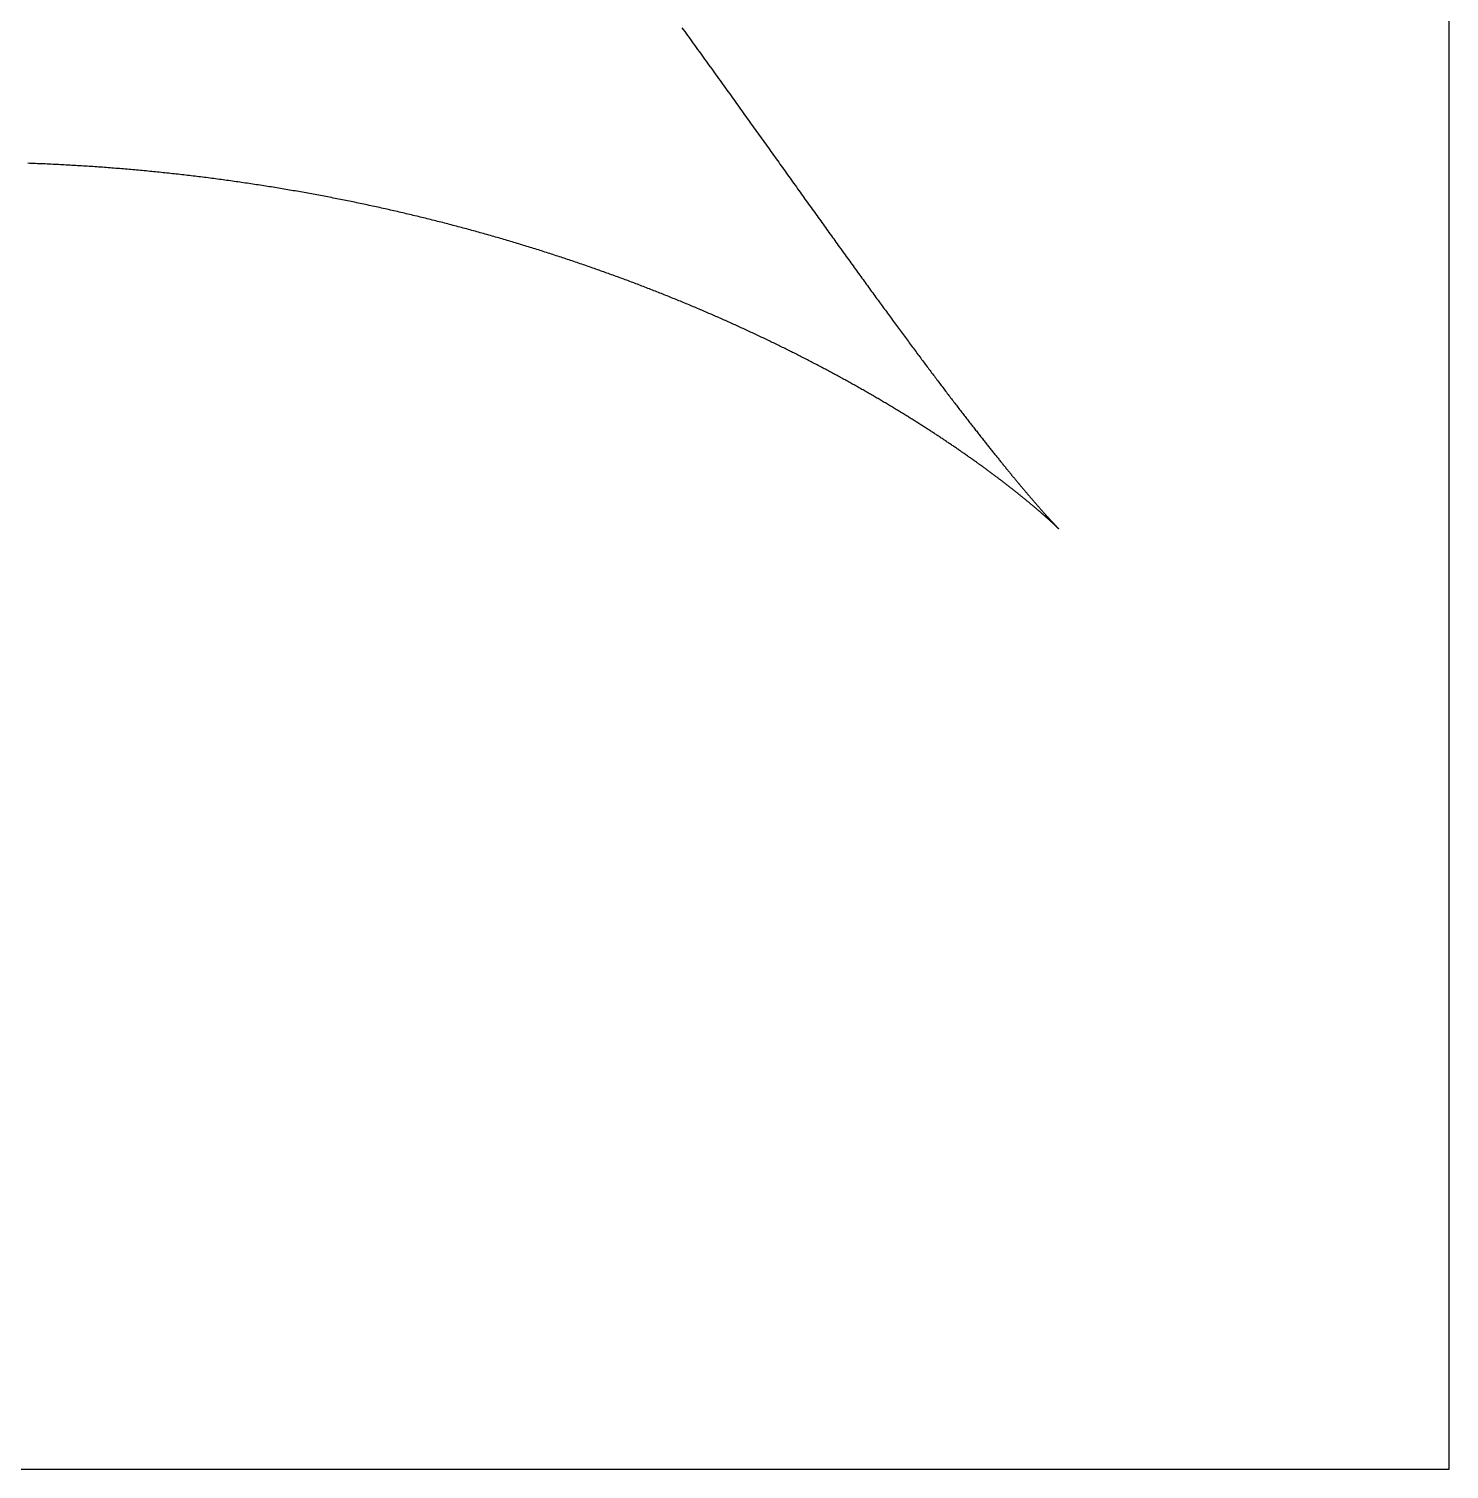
# Model space of a CAD drawing. Header units: metres. Extents: x 0 to 80, y 0 to 80.
# Drawn here: x 67.29 to 80, y 0 to 12.89 of the extents above; entities that cross this region are included whole.
import ezdxf

# ---------------------------------------------------------------- set-up
doc = ezdxf.new("R2010")
doc.units = ezdxf.units.M

msp = doc.modelspace()

# ---------------------------------------------------------------- linework, layer by layer
for p, q in [((80, 0), (80, 80)), ((0, 0), (80, 0))]:
    msp.add_line(p, q)
at = {"layer": 'ENGRAVE'}
msp.add_lwpolyline([(73.134384, 12.896347), (73.147314, 12.878581), (73.160224, 12.860833), (73.173115, 12.843103), (73.185986, 12.825392), (73.198837, 12.8077), (73.211668, 12.790027), (73.224479, 12.772373), (73.23727, 12.754739), (73.250041, 12.737124), (73.262792, 12.71953), (73.275523, 12.701955), (73.288234, 12.684401), (73.300925, 12.666868), (73.313595, 12.649355), (73.326246, 12.631863), (73.338876, 12.614393), (73.351485, 12.596944), (73.364074, 12.579516), (73.376643, 12.562111), (73.389192, 12.544727), (73.40172, 12.527366), (73.414227, 12.510027), (73.426714, 12.492711), (73.43918, 12.475418), (73.451626, 12.458148), (73.464051, 12.440901), (73.476455, 12.423678), (73.488839, 12.406478), (73.501201, 12.389302), (73.513543, 12.372151), (73.525864, 12.355023), (73.538165, 12.33792), (73.550444, 12.320842), (73.562702, 12.303788), (73.574939, 12.28676), (73.587155, 12.269756), (73.599351, 12.252778), (73.611525, 12.235826), (73.623678, 12.218899), (73.635809, 12.201999), (73.64792, 12.185124), (73.660009, 12.168276), (73.672077, 12.151454), (73.684123, 12.134659), (73.696148, 12.117891), (73.708152, 12.10115), (73.720134, 12.084436), (73.732095, 12.067749), (73.744035, 12.05109), (73.755952, 12.034459), (73.767848, 12.017856), (73.779723, 12.00128), (73.791576, 11.984733), (73.803407, 11.968215), (73.815216, 11.951725), (73.827004, 11.935263), (73.83877, 11.918831), (73.850514, 11.902427), (73.862236, 11.886053), (73.873936, 11.869708), (73.885614, 11.853393), (73.89727, 11.837108), (73.908904, 11.820852), (73.920517, 11.804626), (73.932107, 11.788431), (73.943674, 11.772266), (73.95522, 11.756131), (73.966744, 11.740027), (73.978245, 11.723954), (73.989724, 11.707911), (74.001181, 11.6919), (74.012615, 11.67592), (74.024027, 11.659971), (74.035417, 11.644054), (74.046784, 11.628169), (74.058128, 11.612315), (74.069451, 11.596494), (74.08075, 11.580704), (74.092027, 11.564947), (74.103282, 11.549222), (74.114513, 11.53353), (74.125722, 11.51787), (74.136909, 11.502243), (74.148072, 11.486649), (74.159213, 11.471088), (74.170331, 11.45556), (74.181426, 11.440066), (74.192498, 11.424605), (74.203547, 11.409177), (74.214574, 11.393783), (74.225577, 11.378423), (74.236557, 11.363098), (74.247515, 11.347806), (74.258449, 11.332548), (74.26936, 11.317325), (74.280248, 11.302136), (74.291112, 11.286982), (74.301954, 11.271862), (74.312772, 11.256777), (74.323567, 11.241728), (74.334338, 11.226713), (74.345087, 11.211733), (74.355811, 11.196789), (74.366513, 11.18188), (74.377191, 11.167007), (74.387845, 11.152169), (74.398476, 11.137367), (74.409084, 11.122601), (74.419667, 11.107871), (74.430228, 11.093176), (74.440764, 11.078518), (74.451277, 11.063897), (74.461766, 11.049311), (74.472231, 11.034762), (74.482673, 11.02025), (74.493091, 11.005774), (74.503485, 10.991336), (74.513855, 10.976934), (74.524201, 10.962569), (74.534523, 10.948241), (74.544822, 10.93395), (74.555096, 10.919697), (74.565346, 10.90548), (74.575572, 10.891302), (74.585775, 10.877161), (74.595953, 10.863057), (74.606106, 10.848992), (74.616236, 10.834964), (74.626341, 10.820974), (74.636423, 10.807022), (74.64648, 10.793108), (74.656512, 10.779232), (74.66652, 10.765395), (74.676504, 10.751596), (74.686464, 10.737835), (74.696399, 10.724113), (74.706309, 10.71043), (74.716196, 10.696785), (74.726057, 10.683179), (74.735894, 10.669611), (74.745707, 10.656083), (74.755495, 10.642593), (74.765258, 10.629143), (74.774996, 10.615732), (74.78471, 10.60236), (74.794399, 10.589027), (74.804064, 10.575734), (74.813703, 10.56248), (74.823318, 10.549265), (74.832908, 10.53609), (74.842473, 10.522955), (74.852013, 10.50986), (74.861528, 10.496804), (74.871018, 10.483788), (74.880484, 10.470812), (74.889924, 10.457876), (74.899339, 10.444979), (74.908729, 10.432123), (74.918094, 10.419307), (74.927434, 10.406532), (74.936749, 10.393796), (74.946038, 10.381101), (74.955302, 10.368447), (74.964541, 10.355832), (74.973755, 10.343259), (74.982944, 10.330725), (74.992107, 10.318233), (75.001244, 10.305781), (75.010357, 10.293369), (75.019444, 10.280999), (75.028505, 10.268669), (75.037541, 10.25638), (75.046552, 10.244133), (75.055537, 10.231926), (75.064496, 10.21976), (75.07343, 10.207635), (75.082338, 10.195551), (75.091221, 10.183508), (75.100078, 10.171507), (75.108909, 10.159547), (75.117715, 10.147628), (75.126494, 10.13575), (75.135248, 10.123914), (75.143977, 10.112119), (75.152679, 10.100366), (75.161356, 10.088654), (75.170006, 10.076983), (75.178631, 10.065354), (75.18723, 10.053767), (75.195803, 10.042221), (75.20435, 10.030717), (75.212871, 10.019255), (75.221366, 10.007834), (75.229834, 9.996456), (75.238277, 9.985119), (75.246694, 9.973823), (75.255084, 9.96257), (75.263449, 9.951359), (75.271787, 9.940189), (75.280099, 9.929061), (75.288384, 9.917976), (75.296644, 9.906932), (75.304877, 9.89593), (75.313084, 9.884971), (75.321264, 9.874053), (75.329418, 9.863178), (75.337546, 9.852345), (75.345647, 9.841553), (75.353722, 9.830804), (75.361771, 9.820098), (75.369793, 9.809433), (75.377788, 9.79881), (75.385757, 9.78823), (75.393699, 9.777692), (75.401615, 9.767197), (75.409504, 9.756743), (75.417367, 9.746332), (75.425203, 9.735963), (75.433012, 9.725637), (75.440794, 9.715353), (75.44855, 9.705111), (75.456279, 9.694912), (75.463981, 9.684755), (75.471657, 9.67464), (75.479305, 9.664568), (75.486927, 9.654539), (75.494522, 9.644551), (75.50209, 9.634606), (75.509631, 9.624704), (75.517145, 9.614844), (75.524632, 9.605026), (75.532092, 9.595251), (75.539526, 9.585519), (75.546932, 9.575829), (75.554311, 9.566181), (75.561663, 9.556576), (75.568988, 9.547013), (75.576286, 9.537493), (75.583556, 9.528015), (75.5908, 9.51858), (75.598016, 9.509187), (75.605205, 9.499837), (75.612367, 9.490529), (75.619502, 9.481264), (75.626609, 9.472041), (75.633689, 9.46286), (75.640742, 9.453722), (75.647767, 9.444627), (75.654766, 9.435574), (75.661736, 9.426563), (75.66868, 9.417595), (75.675595, 9.40867), (75.682484, 9.399787), (75.689345, 9.390946), (75.696178, 9.382147), (75.702984, 9.373391), (75.709763, 9.364678), (75.716514, 9.356007), (75.723237, 9.347378), (75.729933, 9.338792), (75.736601, 9.330248), (75.743241, 9.321746), (75.749854, 9.313286), (75.756439, 9.304869), (75.762997, 9.296495), (75.769527, 9.288162), (75.776029, 9.279872), (75.782503, 9.271624), (75.78895, 9.263419), (75.795368, 9.255255), (75.801759, 9.247134), (75.808122, 9.239055), (75.814458, 9.231018), (75.820765, 9.223023), (75.827045, 9.215071), (75.833296, 9.20716), (75.83952, 9.199292), (75.845716, 9.191466), (75.851884, 9.183681), (75.858023, 9.175939), (75.864135, 9.168239), (75.870219, 9.160581), (75.876275, 9.152965), (75.882302, 9.14539), (75.888302, 9.137858), (75.894274, 9.130368), (75.900217, 9.122919), (75.906132, 9.115512), (75.91202, 9.108147), (75.917879, 9.100824), (75.923709, 9.093543), (75.929512, 9.086303), (75.935286, 9.079105), (75.941033, 9.071949), (75.946751, 9.064834), (75.95244, 9.057761), (75.958102, 9.05073), (75.963735, 9.04374), (75.969339, 9.036792), (75.974916, 9.029885), (75.980464, 9.023019), (75.985984, 9.016195), (75.991475, 9.009413), (75.996938, 9.002672), (76.002372, 8.995972), (76.007778, 8.989313), (76.013156, 8.982696), (76.018505, 8.97612), (76.023826, 8.969585), (76.029118, 8.963091), (76.034381, 8.956639), (76.039616, 8.950227), (76.044823, 8.943857), (76.050001, 8.937527), (76.05515, 8.931239), (76.060271, 8.924991), (76.065363, 8.918785), (76.070427, 8.912619), (76.075461, 8.906494), (76.080468, 8.90041), (76.085445, 8.894366), (76.090394, 8.888363), (76.095314, 8.882401), (76.100206, 8.87648), (76.105068, 8.870599), (76.109902, 8.864758), (76.114707, 8.858958), (76.119484, 8.853199), (76.124231, 8.84748), (76.12895, 8.841801), (76.13364, 8.836163), (76.138301, 8.830565), (76.142933, 8.825007), (76.147537, 8.819489), (76.152111, 8.814011), (76.156657, 8.808574), (76.161174, 8.803177), (76.165661, 8.797819), (76.17012, 8.792502), (76.17455, 8.787224), (76.178951, 8.781986), (76.183323, 8.776788), (76.187666, 8.77163), (76.19198, 8.766511), (76.196265, 8.761433), (76.200521, 8.756393), (76.204748, 8.751394), (76.208946, 8.746434), (76.213114, 8.741513), (76.217254, 8.736632), (76.221365, 8.73179), (76.225446, 8.726987), (76.229498, 8.722224), (76.233522, 8.717499), (76.237516, 8.712814), (76.241481, 8.708168), (76.245417, 8.703562), (76.249323, 8.698994), (76.253201, 8.694465), (76.257049, 8.689975), (76.260868, 8.685523), (76.264658, 8.681111), (76.268418, 8.676737), (76.272149, 8.672402), (76.275851, 8.668106), (76.279524, 8.663848), (76.283168, 8.659628), (76.286782, 8.655447), (76.290367, 8.651305), (76.293922, 8.6472), (76.297448, 8.643134), (76.300945, 8.639107), (76.304413, 8.635117), (76.307851, 8.631166), (76.31126, 8.627252), (76.314639, 8.623377), (76.317989, 8.619539), (76.32131, 8.615739), (76.324601, 8.611977), (76.327863, 8.608253), (76.331095, 8.604567), (76.334298, 8.600918), (76.337472, 8.597306), (76.340616, 8.593733), (76.34373, 8.590196), (76.346816, 8.586697), (76.349871, 8.583236), (76.352897, 8.579811), (76.355894, 8.576424), (76.358861, 8.573074), (76.361798, 8.569761), (76.364707, 8.566485), (76.367585, 8.563246), (76.370434, 8.560044), (76.373253, 8.556878), (76.376043, 8.55375), (76.378803, 8.550658), (76.381534, 8.547603), (76.384235, 8.544584), (76.386907, 8.541602), (76.389548, 8.538656), (76.392161, 8.535747), (76.394743, 8.532874), (76.397296, 8.530037), (76.399819, 8.527236), (76.402313, 8.524471), (76.404777, 8.521743), (76.407212, 8.51905), (76.409616, 8.516394), (76.411991, 8.513773), (76.414337, 8.511188), (76.416652, 8.508639), (76.418938, 8.506125), (76.421194, 8.503647), (76.423421, 8.501204), (76.425618, 8.498797), (76.427785, 8.496425), (76.429922, 8.494089), (76.43203, 8.491788), (76.434107, 8.489521), (76.436156, 8.487291), (76.438174, 8.485095), (76.440162, 8.482934), (76.442121, 8.480807), (76.44405, 8.478716), (76.445949, 8.47666), (76.447819, 8.474638), (76.449659, 8.47265), (76.451468, 8.470698), (76.453248, 8.468779), (76.454999, 8.466896), (76.456719, 8.465046), (76.45841, 8.463231), (76.46007, 8.46145), (76.461701, 8.459703), (76.463302, 8.45799), (76.464874, 8.456311), (76.466415, 8.454666), (76.467927, 8.453054), (76.469408, 8.451477), (76.47086, 8.449933), (76.472282, 8.448423), (76.473674, 8.446946), (76.475036, 8.445503), (76.476369, 8.444093), (76.477671, 8.442717), (76.478944, 8.441373), (76.480186, 8.440063), (76.481399, 8.438786), (76.482582, 8.437542), (76.483735, 8.436331), (76.484858, 8.435153), (76.485951, 8.434008), (76.487015, 8.432895), (76.488048, 8.431815), (76.489051, 8.430768), (76.490025, 8.429753), (76.490969, 8.42877), (76.491882, 8.42782), (76.492766, 8.426902), (76.49362, 8.426017), (76.494444, 8.425163), (76.495238, 8.424342), (76.496002, 8.423552), (76.496736, 8.422795), (76.49744, 8.422069), (76.498114, 8.421375), (76.498758, 8.420713), (76.499372, 8.420082), (76.499957, 8.419483), (76.500511, 8.418915), (76.501035, 8.418378), (76.50153, 8.417873), (76.501994, 8.417399), (76.502429, 8.416957), (76.502833, 8.416545), (76.503208, 8.416164), (76.503553, 8.415814), (76.503867, 8.415495), (76.504152, 8.415207), (76.504407, 8.41495), (76.504632, 8.414723), (76.504826, 8.414526), (76.504991, 8.41436), (76.505126, 8.414224), (76.505231, 8.414119), (76.505306, 8.414044), (76.505351, 8.413999), (76.505366, 8.413984), (76.505351, 8.413999), (76.505306, 8.414044), (76.505231, 8.414118), (76.505126, 8.414223), (76.504991, 8.414357), (76.504826, 8.41452), (76.504632, 8.414714), (76.504407, 8.414936), (76.504152, 8.415188), (76.503867, 8.415469), (76.503553, 8.41578), (76.503208, 8.416119), (76.502833, 8.416487), (76.502429, 8.416885), (76.501994, 8.417311), (76.50153, 8.417766), (76.501035, 8.41825), (76.500511, 8.418762), (76.499957, 8.419303), (76.499372, 8.419873), (76.498758, 8.42047), (76.498114, 8.421097), (76.49744, 8.421751), (76.496736, 8.422433), (76.496002, 8.423144), (76.495238, 8.423882), (76.494444, 8.424649), (76.49362, 8.425443), (76.492766, 8.426265), (76.491882, 8.427115), (76.490969, 8.427992), (76.490025, 8.428896), (76.489051, 8.429829), (76.488048, 8.430788), (76.487015, 8.431775), (76.485951, 8.432789), (76.484858, 8.43383), (76.483735, 8.434898), (76.482582, 8.435993), (76.481399, 8.437114), (76.480186, 8.438263), (76.478944, 8.439438), (76.477671, 8.44064), (76.476369, 8.441868), (76.475036, 8.443123), (76.473674, 8.444405), (76.472282, 8.445712), (76.47086, 8.447046), (76.469408, 8.448406), (76.467927, 8.449791), (76.466415, 8.451203), (76.464874, 8.452641), (76.463302, 8.454104), (76.461701, 8.455593), (76.46007, 8.457108), (76.45841, 8.458649), (76.456719, 8.460214), (76.454999, 8.461806), (76.453248, 8.463422), (76.451468, 8.465064), (76.449659, 8.466731), (76.447819, 8.468423), (76.445949, 8.47014), (76.44405, 8.471881), (76.442121, 8.473648), (76.440162, 8.475439), (76.438174, 8.477255), (76.436156, 8.479096), (76.434107, 8.480961), (76.43203, 8.48285), (76.429922, 8.484764), (76.427785, 8.486702), (76.425618, 8.488664), (76.423421, 8.49065), (76.421194, 8.49266), (76.418938, 8.494695), (76.416652, 8.496752), (76.414337, 8.498834), (76.411991, 8.500939), (76.409616, 8.503068), (76.407212, 8.505221), (76.404777, 8.507396), (76.402313, 8.509596), (76.399819, 8.511818), (76.397296, 8.514064), (76.394743, 8.516332), (76.392161, 8.518624), (76.389548, 8.520938), (76.386907, 8.523276), (76.384235, 8.525636), (76.381534, 8.528019), (76.378803, 8.530424), (76.376043, 8.532852), (76.373253, 8.535302), (76.370434, 8.537775), (76.367585, 8.54027), (76.364707, 8.542787), (76.361798, 8.545326), (76.358861, 8.547887), (76.355894, 8.55047), (76.352897, 8.553075), (76.349871, 8.555702), (76.346816, 8.55835), (76.34373, 8.56102), (76.340616, 8.563711), (76.337472, 8.566424), (76.334298, 8.569159), (76.331095, 8.571914), (76.327863, 8.574691), (76.324601, 8.577489), (76.32131, 8.580308), (76.317989, 8.583147), (76.314639, 8.586008), (76.31126, 8.588889), (76.307851, 8.591791), (76.304413, 8.594714), (76.300945, 8.597657), (76.297448, 8.600621), (76.293922, 8.603605), (76.290367, 8.606609), (76.286782, 8.609634), (76.283168, 8.612678), (76.279524, 8.615743), (76.275851, 8.618828), (76.272149, 8.621932), (76.268418, 8.625056), (76.264658, 8.6282), (76.260868, 8.631364), (76.257049, 8.634547), (76.253201, 8.637749), (76.249323, 8.640971), (76.245417, 8.644212), (76.241481, 8.647473), (76.237516, 8.650752), (76.233522, 8.654051), (76.229498, 8.657369), (76.225446, 8.660705), (76.221365, 8.66406), (76.217254, 8.667434), (76.213114, 8.670827), (76.208946, 8.674238), (76.204748, 8.677667), (76.200521, 8.681115), (76.196265, 8.684582), (76.19198, 8.688066), (76.187666, 8.691569), (76.183323, 8.69509), (76.178951, 8.698628), (76.17455, 8.702185), (76.17012, 8.705759), (76.165661, 8.709351), (76.161174, 8.712961), (76.156657, 8.716588), (76.152111, 8.720233), (76.147537, 8.723896), (76.142933, 8.727575), (76.138301, 8.731272), (76.13364, 8.734986), (76.12895, 8.738717), (76.124231, 8.742465), (76.119484, 8.74623), (76.114707, 8.750012), (76.109902, 8.753811), (76.105068, 8.757626), (76.100206, 8.761458), (76.095314, 8.765306), (76.090394, 8.769171), (76.085445, 8.773052), (76.080468, 8.77695), (76.075461, 8.780863), (76.070427, 8.784793), (76.065363, 8.788739), (76.060271, 8.7927), (76.05515, 8.796678), (76.050001, 8.800671), (76.044823, 8.80468), (76.039616, 8.808705), (76.034381, 8.812745), (76.029118, 8.816801), (76.023826, 8.820872), (76.018505, 8.824959), (76.013156, 8.82906), (76.007778, 8.833177), (76.002372, 8.837309), (75.996938, 8.841456), (75.991475, 8.845617), (75.985984, 8.849794), (75.980464, 8.853985), (75.974916, 8.858191), (75.969339, 8.862411), (75.963735, 8.866647), (75.958102, 8.870896), (75.95244, 8.87516), (75.946751, 8.879438), (75.941033, 8.88373), (75.935286, 8.888036), (75.929512, 8.892357), (75.923709, 8.896691), (75.917879, 8.901039), (75.91202, 8.905401), (75.906132, 8.909777), (75.900217, 8.914166), (75.894274, 8.918569), (75.888302, 8.922985), (75.882302, 8.927415), (75.876275, 8.931858), (75.870219, 8.936314), (75.864135, 8.940783), (75.858023, 8.945266), (75.851884, 8.949761), (75.845716, 8.95427), (75.83952, 8.958791), (75.833296, 8.963325), (75.827045, 8.967871), (75.820765, 8.972431), (75.814458, 8.977002), (75.808122, 8.981587), (75.801759, 8.986183), (75.795368, 8.990792), (75.78895, 8.995413), (75.782503, 9.000046), (75.776029, 9.004691), (75.769527, 9.009349), (75.762997, 9.014018), (75.756439, 9.018699), (75.749854, 9.023391), (75.743241, 9.028096), (75.736601, 9.032812), (75.729933, 9.037539), (75.723237, 9.042278), (75.716514, 9.047028), (75.709763, 9.05179), (75.702984, 9.056562), (75.696178, 9.061346), (75.689345, 9.066141), (75.682484, 9.070947), (75.675595, 9.075763), (75.66868, 9.080591), (75.661736, 9.085429), (75.654766, 9.090278), (75.647767, 9.095138), (75.640742, 9.100008), (75.633689, 9.104888), (75.626609, 9.109779), (75.619502, 9.11468), (75.612367, 9.119591), (75.605205, 9.124512), (75.598016, 9.129444), (75.5908, 9.134385), (75.583556, 9.139336), (75.576286, 9.144298), (75.568988, 9.149268), (75.561663, 9.154249), (75.554311, 9.159239), (75.546932, 9.164239), (75.539526, 9.169248), (75.532092, 9.174266), (75.524632, 9.179294), (75.517145, 9.184331), (75.509631, 9.189377), (75.50209, 9.194432), (75.494522, 9.199496), (75.486927, 9.204569), (75.479305, 9.209651), (75.471657, 9.214741), (75.463981, 9.21984), (75.456279, 9.224948), (75.44855, 9.230065), (75.440794, 9.23519), (75.433012, 9.240323), (75.425203, 9.245465), (75.417367, 9.250614), (75.409504, 9.255772), (75.401615, 9.260938), (75.393699, 9.266112), (75.385757, 9.271294), (75.377788, 9.276484), (75.369793, 9.281682), (75.361771, 9.286887), (75.353722, 9.2921), (75.345647, 9.297321), (75.337546, 9.302549), (75.329418, 9.307785), (75.321264, 9.313028), (75.313084, 9.318278), (75.304877, 9.323535), (75.296644, 9.3288), (75.288384, 9.334071), (75.280099, 9.33935), (75.271787, 9.344635), (75.263449, 9.349927), (75.255084, 9.355226), (75.246694, 9.360532), (75.238277, 9.365845), (75.229834, 9.371163), (75.221366, 9.376489), (75.212871, 9.381821), (75.20435, 9.387159), (75.195803, 9.392503), (75.18723, 9.397854), (75.178631, 9.40321), (75.170006, 9.408573), (75.161356, 9.413942), (75.152679, 9.419316), (75.143977, 9.424697), (75.135248, 9.430083), (75.126494, 9.435475), (75.117715, 9.440872), (75.108909, 9.446275), (75.100078, 9.451684), (75.091221, 9.457098), (75.082338, 9.462517), (75.07343, 9.467941), (75.064496, 9.473371), (75.055537, 9.478806), (75.046552, 9.484245), (75.037541, 9.48969), (75.028505, 9.49514), (75.019444, 9.500594), (75.010357, 9.506054), (75.001244, 9.511518), (74.992107, 9.516986), (74.982944, 9.522459), (74.973755, 9.527937), (74.964541, 9.533419), (74.955302, 9.538905), (74.946038, 9.544396), (74.936749, 9.549891), (74.927434, 9.55539), (74.918094, 9.560893), (74.908729, 9.5664), (74.899339, 9.571911), (74.889924, 9.577426), (74.880484, 9.582944), (74.871018, 9.588467), (74.861528, 9.593993), (74.852013, 9.599522), (74.842473, 9.605055), (74.832908, 9.610592), (74.823318, 9.616132), (74.813703, 9.621675), (74.804064, 9.627222), (74.794399, 9.632771), (74.78471, 9.638324), (74.774996, 9.64388), (74.765258, 9.649438), (74.755495, 9.655), (74.745707, 9.660564), (74.735894, 9.666132), (74.726057, 9.671702), (74.716196, 9.677274), (74.706309, 9.682849), (74.696399, 9.688427), (74.686464, 9.694007), (74.676504, 9.699589), (74.66652, 9.705174), (74.656512, 9.710761), (74.64648, 9.71635), (74.636423, 9.721941), (74.626341, 9.727534), (74.616236, 9.73313), (74.606106, 9.738727), (74.595953, 9.744326), (74.585775, 9.749926), (74.575572, 9.755529), (74.565346, 9.761133), (74.555096, 9.766738), (74.544822, 9.772345), (74.534523, 9.777954), (74.524201, 9.783563), (74.513855, 9.789175), (74.503485, 9.794787), (74.493091, 9.800401), (74.482673, 9.806015), (74.472231, 9.811631), (74.461766, 9.817248), (74.451277, 9.822865), (74.440764, 9.828484), (74.430228, 9.834103), (74.419667, 9.839723), (74.409084, 9.845344), (74.398476, 9.850965), (74.387845, 9.856587), (74.377191, 9.862209), (74.366513, 9.867831), (74.355811, 9.873454), (74.345087, 9.879078), (74.334338, 9.884701), (74.323567, 9.890325), (74.312772, 9.895948), (74.301954, 9.901572), (74.291112, 9.907195), (74.280248, 9.912819), (74.26936, 9.918442), (74.258449, 9.924065), (74.247515, 9.929688), (74.236557, 9.935311), (74.225577, 9.940933), (74.214574, 9.946554), (74.203547, 9.952175), (74.192498, 9.957796), (74.181426, 9.963415), (74.170331, 9.969034), (74.159213, 9.974653), (74.148072, 9.98027), (74.136909, 9.985886), (74.125722, 9.991502), (74.114513, 9.997116), (74.103282, 10.002729), (74.092027, 10.008342), (74.08075, 10.013952), (74.069451, 10.019562), (74.058128, 10.02517), (74.046784, 10.030777), (74.035417, 10.036383), (74.024027, 10.041986), (74.012615, 10.047589), (74.001181, 10.053189), (73.989724, 10.058788), (73.978245, 10.064385), (73.966744, 10.069981), (73.95522, 10.075574), (73.943674, 10.081166), (73.932107, 10.086755), (73.920517, 10.092342), (73.908904, 10.097928), (73.89727, 10.103511), (73.885614, 10.109092), (73.873936, 10.11467), (73.862236, 10.120246), (73.850514, 10.12582), (73.83877, 10.131391), (73.827004, 10.13696), (73.815216, 10.142526), (73.803407, 10.148089), (73.791576, 10.15365), (73.779723, 10.159208), (73.767848, 10.164763), (73.755952, 10.170315), (73.744035, 10.175865), (73.732095, 10.181411), (73.720134, 10.186954), (73.708152, 10.192494), (73.696148, 10.198031), (73.684123, 10.203564), (73.672077, 10.209095), (73.660009, 10.214622), (73.64792, 10.220145), (73.635809, 10.225665), (73.623678, 10.231182), (73.611525, 10.236695), (73.599351, 10.242204), (73.587155, 10.24771), (73.574939, 10.253212), (73.562702, 10.25871), (73.550444, 10.264204), (73.538165, 10.269694), (73.525864, 10.275181), (73.513543, 10.280663), (73.501201, 10.286141), (73.488839, 10.291615), (73.476455, 10.297085), (73.464051, 10.302551), (73.451626, 10.308012), (73.43918, 10.313469), (73.426714, 10.318922), (73.414227, 10.32437), (73.40172, 10.329813), (73.389192, 10.335252), (73.376643, 10.340686), (73.364074, 10.346116), (73.351485, 10.351541), (73.338876, 10.356961), (73.326246, 10.362376), (73.313595, 10.367786), (73.300925, 10.373192), (73.288234, 10.378592), (73.275523, 10.383987), (73.262792, 10.389377), (73.250041, 10.394762), (73.23727, 10.400142), (73.224479, 10.405516), (73.211668, 10.410885), (73.198837, 10.416249), (73.185986, 10.421607), (73.173115, 10.42696), (73.160224, 10.432307), (73.147314, 10.437649), (73.134384, 10.442984), (73.121434, 10.448315), (73.108465, 10.453639), (73.095475, 10.458958), (73.082467, 10.46427), (73.069438, 10.469577), (73.056391, 10.474878), (73.043323, 10.480173), (73.030237, 10.485462), (73.017131, 10.490745), (73.004005, 10.496021), (72.990861, 10.501291), (72.977697, 10.506555), (72.964513, 10.511813), (72.951311, 10.517064), (72.93809, 10.522309), (72.924849, 10.527548), (72.911589, 10.53278), (72.89831, 10.538005), (72.885013, 10.543224), (72.871696, 10.548436), (72.858361, 10.553641), (72.845006, 10.558839), (72.831633, 10.564031), (72.818241, 10.569216), (72.80483, 10.574394), (72.791401, 10.579564), (72.777953, 10.584728), (72.764486, 10.589885), (72.751001, 10.595035), (72.737497, 10.600177), (72.723975, 10.605312), (72.710434, 10.61044), (72.696875, 10.615561), (72.683297, 10.620674), (72.669701, 10.62578), (72.656087, 10.630879), (72.642455, 10.63597), (72.628804, 10.641053), (72.615135, 10.646129), (72.601449, 10.651197), (72.587744, 10.656257), (72.574021, 10.66131), (72.56028, 10.666355), (72.546521, 10.671392), (72.532744, 10.676421), (72.518949, 10.681442), (72.505137, 10.686455), (72.491306, 10.69146), (72.477458, 10.696457), (72.463592, 10.701446), (72.449709, 10.706427), (72.435808, 10.7114), (72.421889, 10.716364), (72.407953, 10.72132), (72.393999, 10.726268), (72.380028, 10.731207), (72.36604, 10.736138), (72.352034, 10.74106), (72.338011, 10.745974), (72.32397, 10.750879), (72.309913, 10.755775), (72.295838, 10.760663), (72.281746, 10.765542), (72.267637, 10.770413), (72.25351, 10.775274), (72.239367, 10.780127), (72.225207, 10.784971), (72.21103, 10.789806), (72.196836, 10.794631), (72.182625, 10.799448), (72.168397, 10.804256), (72.154153, 10.809055), (72.139892, 10.813844), (72.125614, 10.818625), (72.11132, 10.823396), (72.097009, 10.828157), (72.082681, 10.83291), (72.068337, 10.837653), (72.053976, 10.842387), (72.0396, 10.847111), (72.025206, 10.851825), (72.010797, 10.856531), (71.996371, 10.861226), (71.981929, 10.865912), (71.96747, 10.870588), (71.952996, 10.875255), (71.938505, 10.879911), (71.923999, 10.884558), (71.909476, 10.889195), (71.894937, 10.893823), (71.880383, 10.89844), (71.865812, 10.903047), (71.851226, 10.907644), (71.836624, 10.912232), (71.822006, 10.916809), (71.807373, 10.921376), (71.792724, 10.925933), (71.778059, 10.930479), (71.763379, 10.935016), (71.748683, 10.939542), (71.733971, 10.944058), (71.719245, 10.948563), (71.704502, 10.953058), (71.689745, 10.957542), (71.674972, 10.962016), (71.660184, 10.96648), (71.645381, 10.970933), (71.630562, 10.975375), (71.615729, 10.979807), (71.60088, 10.984228), (71.586016, 10.988638), (71.571138, 10.993037), (71.556244, 10.997426), (71.541335, 11.001804), (71.526412, 11.006171), (71.511474, 11.010527), (71.496521, 11.014872), (71.481553, 11.019206), (71.466571, 11.023529), (71.451574, 11.027841), (71.436563, 11.032141), (71.421537, 11.036431), (71.406496, 11.04071), (71.391441, 11.044977), (71.376372, 11.049233), (71.361288, 11.053477), (71.34619, 11.057711), (71.331078, 11.061933), (71.315951, 11.066143), (71.300811, 11.070342), (71.285656, 11.07453), (71.270487, 11.078706), (71.255304, 11.08287), (71.240108, 11.087023), (71.224897, 11.091165), (71.209672, 11.095294), (71.194434, 11.099412), (71.179182, 11.103518), (71.163916, 11.107613), (71.148636, 11.111695), (71.133343, 11.115766), (71.118036, 11.119825), (71.102715, 11.123872), (71.087381, 11.127907), (71.072034, 11.13193), (71.056673, 11.135941), (71.041298, 11.13994), (71.025911, 11.143927), (71.01051, 11.147902), (70.995096, 11.151864), (70.979668, 11.155815), (70.964228, 11.159753), (70.948774, 11.163679), (70.933308, 11.167593), (70.917828, 11.171494), (70.902336, 11.175383), (70.88683, 11.17926), (70.871312, 11.183124), (70.855781, 11.186975), (70.840237, 11.190815), (70.824681, 11.194641), (70.809111, 11.198455), (70.793529, 11.202257), (70.777935, 11.206046), (70.762328, 11.209822), (70.746709, 11.213586), (70.731077, 11.217337), (70.715433, 11.221075), (70.699776, 11.2248), (70.684107, 11.228513), (70.668426, 11.232212), (70.652733, 11.235899), (70.637027, 11.239573), (70.62131, 11.243234), (70.60558, 11.246882), (70.589839, 11.250517), (70.574085, 11.254139), (70.55832, 11.257748), (70.542543, 11.261344), (70.526754, 11.264926), (70.510953, 11.268496), (70.49514, 11.272052), (70.479316, 11.275596), (70.46348, 11.279126), (70.447633, 11.282642), (70.431774, 11.286146), (70.415903, 11.289636), (70.400022, 11.293112), (70.384128, 11.296576), (70.368224, 11.300025), (70.352308, 11.303462), (70.336381, 11.306885), (70.320443, 11.310294), (70.304494, 11.31369), (70.288533, 11.317072), (70.272562, 11.320441), (70.25658, 11.323796), (70.240586, 11.327138), (70.224582, 11.330466), (70.208567, 11.33378), (70.192541, 11.33708), (70.176504, 11.340367), (70.160457, 11.34364), (70.144399, 11.346899), (70.128331, 11.350144), (70.112252, 11.353375), (70.096162, 11.356593), (70.080062, 11.359796), (70.063952, 11.362986), (70.047831, 11.366162), (70.0317, 11.369323), (70.015559, 11.372471), (69.999407, 11.375605), (69.983245, 11.378724), (69.967074, 11.381829), (69.950892, 11.384921), (69.9347, 11.387998), (69.918498, 11.391061), (69.902287, 11.394109), (69.886065, 11.397144), (69.869834, 11.400164), (69.853593, 11.40317), (69.837342, 11.406162), (69.821081, 11.409139), (69.804811, 11.412102), (69.788532, 11.415051), (69.772243, 11.417985), (69.755944, 11.420905), (69.739636, 11.42381), (69.723319, 11.426701), (69.706992, 11.429577), (69.690656, 11.432439), (69.674311, 11.435286), (69.657956, 11.438119), (69.641593, 11.440937), (69.625221, 11.443741), (69.608839, 11.44653), (69.592449, 11.449304), (69.576049, 11.452064), (69.559641, 11.454808), (69.543224, 11.457538), (69.526798, 11.460254), (69.510364, 11.462954), (69.49392, 11.46564), (69.477469, 11.468311), (69.461008, 11.470967), (69.444539, 11.473609), (69.428062, 11.476235), (69.411576, 11.478847), (69.395082, 11.481443), (69.37858, 11.484025), (69.362069, 11.486591), (69.34555, 11.489143), (69.329023, 11.49168), (69.312488, 11.494201), (69.295945, 11.496708), (69.279393, 11.499199), (69.262834, 11.501676), (69.246267, 11.504137), (69.229692, 11.506583), (69.213109, 11.509014), (69.196519, 11.51143), (69.179921, 11.513831), (69.163315, 11.516216), (69.146701, 11.518587), (69.13008, 11.520942), (69.113452, 11.523281), (69.096816, 11.525606), (69.080172, 11.527915), (69.063521, 11.530209), (69.046863, 11.532487), (69.030198, 11.53475), (69.013526, 11.536998), (68.996846, 11.53923), (68.980159, 11.541447), (68.963465, 11.543649), (68.946765, 11.545835), (68.930057, 11.548005), (68.913342, 11.55016), (68.896621, 11.5523), (68.879892, 11.554424), (68.863157, 11.556533), (68.846416, 11.558626), (68.829667, 11.560703), (68.812912, 11.562765), (68.796151, 11.564811), (68.779383, 11.566842), (68.762609, 11.568856), (68.745828, 11.570856), (68.729041, 11.572839), (68.712247, 11.574807), (68.695448, 11.57676), (68.678642, 11.578696), (68.66183, 11.580617), (68.645012, 11.582522), (68.628188, 11.584411), (68.611358, 11.586285), (68.594522, 11.588142), (68.57768, 11.589984), (68.560832, 11.59181), (68.543979, 11.59362), (68.52712, 11.595415), (68.510255, 11.597193), (68.493385, 11.598956), (68.476509, 11.600703), (68.459627, 11.602433), (68.44274, 11.604148), (68.425848, 11.605847), (68.40895, 11.60753), (68.392047, 11.609197), (68.375139, 11.610848), (68.358225, 11.612483), (68.341307, 11.614102), (68.324383, 11.615705), (68.307454, 11.617292), (68.29052, 11.618863), (68.273582, 11.620418), (68.256638, 11.621957), (68.23969, 11.62348), (68.222736, 11.624987), (68.205778, 11.626477), (68.188816, 11.627952), (68.171848, 11.62941), (68.154876, 11.630852), (68.1379, 11.632278), (68.120919, 11.633688), (68.103934, 11.635082), (68.086944, 11.636459), (68.06995, 11.63782), (68.052951, 11.639166), (68.035949, 11.640494), (68.018942, 11.641807), (68.001931, 11.643104), (67.984916, 11.644384), (67.967897, 11.645648), (67.950875, 11.646895), (67.933848, 11.648127), (67.916817, 11.649342), (67.899783, 11.65054), (67.882744, 11.651723), (67.865702, 11.652889), (67.848657, 11.654039), (67.831608, 11.655172), (67.814555, 11.656289), (67.797499, 11.65739), (67.780439, 11.658475), (67.763376, 11.659543), (67.74631, 11.660594), (67.72924, 11.66163), (67.712167, 11.662648), (67.695091, 11.663651), (67.678012, 11.664637), (67.660929, 11.665607), (67.643844, 11.66656), (67.626755, 11.667497), (67.609664, 11.668417), (67.59257, 11.669321), (67.575473, 11.670208), (67.558373, 11.671079), (67.541271, 11.671934), (67.524166, 11.672772), (67.507058, 11.673593), (67.489948, 11.674398), (67.472835, 11.675187), (67.45572, 11.675959), (67.438602, 11.676714), (67.421482, 11.677453), (67.40436, 11.678176), (67.387235, 11.678882), (67.370109, 11.679571), (67.35298, 11.680244), (67.335849, 11.6809), (67.318716, 11.68154), (67.301581, 11.682163), (67.284444, 11.68277)], dxfattribs=at)

doc.saveas('drawing.dxf')
